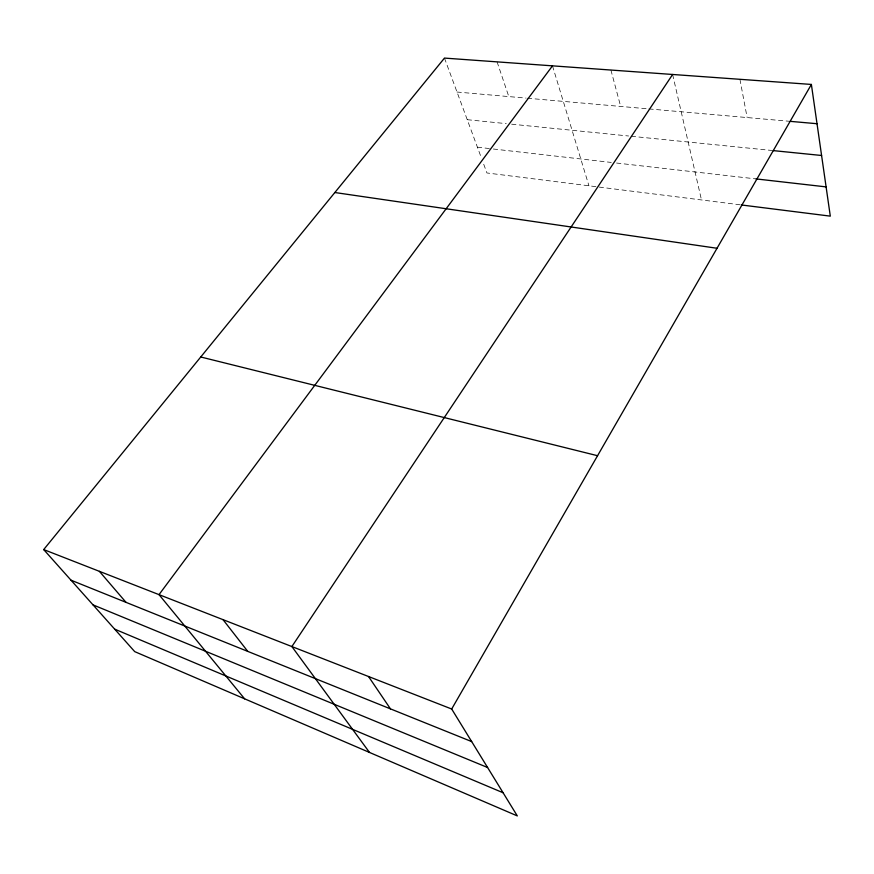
<?xml version="1.0" encoding="UTF-8"?>
<svg xmlns="http://www.w3.org/2000/svg" width="874" height="874" viewBox="0 0 874 874"><rect width="100%" height="100%" fill="white"/><g stroke="black" fill="none" stroke-linecap="round" stroke-linejoin="round"><path stroke-width="0.66" stroke-dasharray="4.37 3.28" d="M457.026 92.032L526.082 98.106M527.415 98.227L647.568 108.802M648.912 108.922L788.796 121.224M467.251 119.694L506.254 123.627M511.629 124.174L628.592 135.994M631.301 136.268L771.808 150.459M477.412 147.193L492.007 148.853M493.34 149.006L611.265 162.433M616.574 163.034L756.032 178.908M740.136 204.8L486.938 172.965L483.311 163.143M444.473 58.088L481.498 158.238M497.077 61.868L508.81 96.588M552.488 65.845L588.945 185.791M610.915 70.04L620.671 106.431M672.619 74.476L701.483 199.938M739.928 79.316L747.139 117.564"/><path stroke-width="1.31" d="M451.683 709.011L811.378 84.439L444.473 58.088L43.7 549.571L134.727 651.633L517.31 815.912L451.683 709.011L43.7 549.571M672.619 74.476L291.872 646.552L369.505 752.448M552.488 65.845L159.013 594.637L244.622 698.829M790.14 121.344L817.015 123.715M773.151 150.601L821.582 155.485M756.032 178.908L826.094 186.894M741.469 204.975L830.3 216.14L811.378 84.439M334.851 192.52L717.03 248.271M200.736 356.985L597.565 455.715M71.013 580.194L471.687 741.589M93.005 604.863L487.605 767.514M114.647 629.127L503.085 792.751M99.385 571.334L126.031 602.361M223.012 619.644L247.779 651.403M368.522 676.509L390.459 708.869"/></g></svg>
